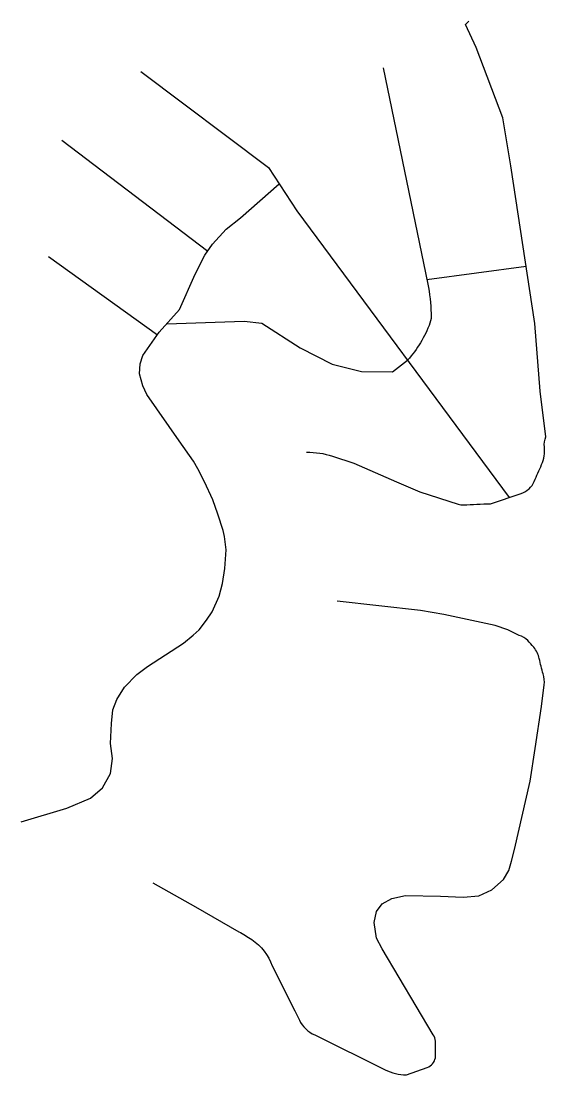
# Model space of a CAD drawing. Header units: millimetres. Extents: x 336366 to 338041, y 7371358 to 7374587.
# Drawn here: x 336366 to 336682, y 7371358 to 7371992 of the extents above.
import ezdxf

# ---------------------------------------------------------------- set-up
doc = ezdxf.new("R2010")
doc.units = ezdxf.units.MM
for name, color, linetype in [('MCT - RUA CORONEL BONIFÁCIO CARVALHO', 2, 'Continuous'), ('MCT - RUA DOS CAÇADORES', 1, 'Continuous'), ('MCT - RUA MARIA DA PENHA N. E SILVA', 4, 'Continuous'), ('MCT - RUA NORA ASTORGA', 5, 'Continuous'), ('MCT - RUA SÃO CRISTÓVÃO', 3, 'Continuous'), ('MCT - VIELA 4', 2, 'Continuous'), ('RUA GREGÓRIO DE MATOS - 11_12_20 - DJI_0011', 6, 'Continuous'), ('RUA GUANAMBY - 11_12_20 - DJI_0013', 1, 'Continuous'), ('RUA MARGARIDA MARIA ALVES - 09_12_20 - DJI_0049', 5, 'Continuous')]:
    doc.layers.add(name, color=color, linetype=linetype)

msp = doc.modelspace()

# ---------------------------------------------------------------- linework, layer by layer
at = {"layer": 'MCT - RUA CORONEL BONIFÁCIO CARVALHO', "color": 6, "linetype": 'Continuous'}
msp.add_lwpolyline([(336391, 7371920.37), (336478.63, 7371853.73)], dxfattribs=at)
at = {"layer": 'MCT - RUA DOS CAÇADORES', "color": 6, "linetype": 'Continuous'}
msp.add_lwpolyline([(336366.5, 7371510.57), (336393.97, 7371518.89), (336408.09, 7371524.82), (336415.47, 7371530.99), (336420.14, 7371539.73), (336421.35, 7371548.61), (336420.29, 7371557.64), (336420.79, 7371569.67), (336421.65, 7371577.84), (336424.02, 7371584.21), (336428.51, 7371591.55), (336436.09, 7371599.22), (336442.33, 7371604.01), (336464.13, 7371618.01), (336469.8, 7371622.84), (336473.38, 7371626.08), (336477.87, 7371631.86), (336481.34, 7371636.84), (336485.42, 7371646.3), (336487.53, 7371653.79), (336488.84, 7371662.89), (336489.75, 7371674.05), (336488.59, 7371682.23), (336487.93, 7371685.83), (336484.61, 7371695.61), (336481.68, 7371704.16), (336476.66, 7371714.98), (336472.59, 7371722.83), (336470.1, 7371727.34), (336461.53, 7371739.64), (336441.97, 7371767.45), (336439.56, 7371772.67), (336437.63, 7371779.83), (336437.96, 7371786.01), (336439.67, 7371791.02), (336449.44, 7371805.02), (336461.71, 7371818.56), (336471.05, 7371839.8), (336476.95, 7371851.27), (336481.49, 7371857.93), (336489.68, 7371866.92), (336498.29, 7371873.78), (336521.49, 7371894.2)], dxfattribs=at)
at = {"layer": 'MCT - RUA MARIA DA PENHA N. E SILVA', "color": 6, "linetype": 'Continuous'}
msp.add_lwpolyline([(336438.35, 7371961.75), (336515.2, 7371903.86), (336532.04, 7371877.99), (336659.74, 7371705.64)], dxfattribs=at)
at = {"layer": 'MCT - RUA NORA ASTORGA', "color": 6, "linetype": 'Continuous'}
msp.add_lwpolyline([(336445.56, 7371474.02), (336471.3, 7371459.51), (336497.34, 7371444.57, -0.016672), (336505.01, 7371439.82, -0.163979), (336517.27, 7371423.97), (336530.84, 7371397.09), (336533.62, 7371391.39, 0.180541), (336542.91, 7371382.54), (336585.17, 7371361.54, 0.11301), (336597.91, 7371358.47), (336610.44, 7371363, 0.264078), (336615.35, 7371368.75), (336615.35, 7371378.79, 0.17746), (336613.99, 7371382.5), (336583.44, 7371434.22), (336579.98, 7371440.77), (336578.6, 7371450.06), (336580.06, 7371456.67), (336583.28, 7371461.28), (336589.27, 7371464.51), (336597.42, 7371466.34), (336618.38, 7371465.91), (336632.03, 7371465.37), (336641.46, 7371466.08), (336649.3, 7371469.69), (336656.21, 7371475.99), (336659.47, 7371481.43), (336660.96, 7371486.95), (336662.89, 7371493.95), (336672.27, 7371535.1), (336675.25, 7371554.74), (336678.99, 7371579.89), (336680.66, 7371592.89, 0.10707), (336680.09, 7371599.55, -0.02342), (336677.74, 7371608.7, 0.126454), (336674.38, 7371615.53, 0.008042), (336670.77, 7371619.61, 0.153186), (336665.68, 7371622.57), (336658.8, 7371626.06), (336651.17, 7371628.69), (336620.46, 7371635.19), (336606.33, 7371637.64), (336606.33, 7371637.64), (336606.33, 7371637.64), (336556.4, 7371643.18)], format="xyb", dxfattribs=at)
at = {"layer": 'MCT - RUA SÃO CRISTÓVÃO', "color": 6, "linetype": 'Continuous'}
msp.add_lwpolyline([(336453.99, 7371810.03), (336500.39, 7371811.68), (336511.19, 7371810.43), (336534.05, 7371795.49), (336553.27, 7371785.7), (336571.05, 7371781.3), (336589.62, 7371781.07), (336598.58, 7371788.19)], dxfattribs=at)
at = {"layer": 'MCT - VIELA 4', "color": 6, "linetype": 'Continuous'}
msp.add_lwpolyline([(336610.18, 7371836.61), (336669.85, 7371844.73)], dxfattribs=at)
at = {"layer": 'RUA GREGÓRIO DE MATOS - 11_12_20 - DJI_0011', "color": 6, "linetype": 'Continuous'}
msp.add_lwpolyline([(336584.04, 7371963.77), (336610.74, 7371833.92, -0.044765), (336612.76, 7371816.19, -0.108482), (336612.08, 7371810.41, -0.10005), (336598.61, 7371788.22)], format="xyb", dxfattribs=at)
at = {"layer": 'RUA GUANAMBY - 11_12_20 - DJI_0013', "color": 6, "linetype": 'Continuous'}
msp.add_lwpolyline([(336383.05, 7371850.47), (336448.34, 7371803.44)], dxfattribs=at)
at = {"layer": 'RUA MARGARIDA MARIA ALVES - 09_12_20 - DJI_0049', "color": 6, "linetype": 'Continuous'}
msp.add_lwpolyline([(336538, 7371732.81, -0.079157), (336553.49, 7371730.49), (336566.42, 7371726.2), (336591.95, 7371714.9), (336606.06, 7371708.99), (336629.01, 7371701.56, 0.090547), (336632.1, 7371701.15, -0.00208), (336648.47, 7371701.87), (336666.89, 7371708.04, 0.213547), (336674.72, 7371715.24, -0.003849), (336679.14, 7371725.32, 0.133497), (336680.82, 7371735.99, -0.129407), (336681.72, 7371742.04), (336678.18, 7371769.48), (336675.11, 7371810.1), (336660.69, 7371905.04), (336655.94, 7371933.72), (336639.78, 7371976.16), (336633.49, 7371989.85), (336635.45, 7371991.97)], format="xyb", dxfattribs=at)

doc.saveas('drawing.dxf')
